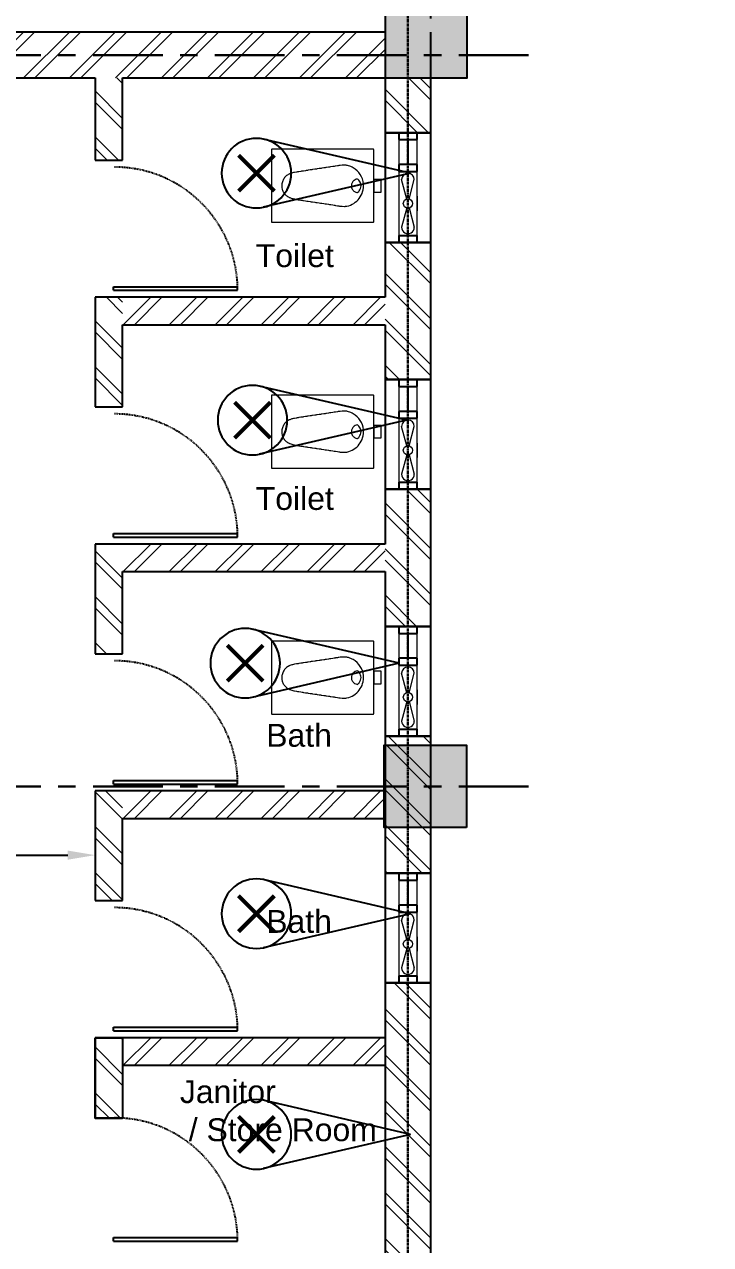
# Model space of a CAD drawing. Header units: millimetres. Extents: x -39622 to 74940, y -5067 to 43318.
# Drawn here: x -25973 to -22220, y 9726 to 16399 of the extents above; entities that cross this region are included whole.
import ezdxf

# ---------------------------------------------------------------- set-up
doc = ezdxf.new("R2010")
doc.units = ezdxf.units.MM
doc.linetypes.add('Dash', pattern=[6.35, 3.175, -3.175])
doc.linetypes.add('Grid Line', pattern=[22.225, 12.7, -3.175, 3.175, -3.175])
for name, color, linetype, lineweight in [('A-ANNO-DIMS', 211, 'Continuous', 30), ('A-DETL-GENF', 92, 'Continuous', 18), ('A-DOOR', 31, 'Continuous', 25), ('A-DOOR-HDLN', 31, 'Dash', 25), ('A-WALL', 113, 'Continuous', 25), ('A-WALL-PATT', 111, 'Continuous', 25), ('A_Window_Ele', 7, 'Continuous', 9), ('A_Window_Plan', 7, 'Continuous', 25), ('A_Window_Sec', 7, 'Continuous', 25), ('G-ANNO-TEXT', 231, 'Continuous', 30), ('P-SANR-FIXT', 6, 'Continuous', 18), ('S-GRID', 1, 'Continuous', 30)]:
    doc.layers.add(name, color=color, linetype=linetype, lineweight=lineweight)
doc.layers.add('BULK-HEAD', color=15, linetype='Continuous')
doc.layers.add('proposed-street-light', color=10, linetype='Continuous')
doc.styles.add('Arial', font='arial.ttf', dxfattribs={"height": 125})
doc.dimstyles.new('MM_Diagonal_-_2_5mm_Arial', dxfattribs={"dimscale": 304.8, "dimtxt": 127.5324249946213, "dimasz": 0.4921259842519684, "dimexe": 0.3937007874015747, "dimexo": 0.2460629921259842, "dimgap": 0.1476377952755905, "dimtad": 1, "dimdec": 0, "dimzin": 0, "dimdsep": 46, "dimtxsty": 'Arial', "dimsah": 1, "dimcen": 0.09, "dimazin": 0, "dimtfac": 1, "dimtdec": 4, "dimtix": 1, "dimtmove": 0, "dimatfit": 3, "dimfxl": 0, "dimtvp": 1, "dimtolj": 1, "dimtzin": 0, "dimarcsym": 0})
doc.dimstyles.new('MM_Diagonal_-_2_5mm_Arial_1', dxfattribs={"dimscale": 304.8, "dimtxt": 127.5324249946213, "dimasz": 0.4921259842519684, "dimexe": 0.3937007874015747, "dimexo": 0.2460629921259842, "dimgap": 0.1476377952755905, "dimtad": 1, "dimdec": 0, "dimzin": 0, "dimdsep": 46, "dimtxsty": 'Arial', "dimsah": 1, "dimcen": 0.09, "dimazin": 0, "dimtfac": 1, "dimtdec": 4, "dimtix": 1, "dimtmove": 2, "dimatfit": 3, "dimfxl": 0, "dimtvp": 1, "dimtolj": 1, "dimtzin": 0, "dimarcsym": 0})

# ---------------------------------------------------------------- blocks, each defined once
blk = doc.blocks.new('MM_Single leaf Flush Door - D-35553-Level 1')
at = {"layer": 'A-DOOR'}
for p, q in [((-336.9999999999631, -24.99999999999563), (-316.9999999999631, -24.99999999999569)), ((-336.9999999999631, -24.99999999999563), (-336.9999999999653, -703.9999999999238)), ((-316.9999999999631, -24.99999999999569), (-316.9999999999653, -703.9999999999238)), ((-336.9999999999653, -703.9999999999238), (-316.9999999999653, -703.9999999999238))]:
    blk.add_line(p, q, dxfattribs=at)
at = {"layer": 'A-DOOR-HDLN'}
blk.add_arc((-336.999999999962, -29.99999999999321), 673.9999999999301, 271.7004211042129, 359.9999999999994, dxfattribs=at)
blk = doc.blocks.new('Sanitary_Toilets_JohnsonSuisse_Andermatt-Squatting-Pans - Andermatt Squatting Pans-9739-Level 1')
at = {"layer": 'A-DETL-GENF'}
for p, q in [((-32.07712173461913, 153.5595092773438), (-34.50006484985352, 153.5595092773438)), ((-34.50006484985352, 153.5595092773438), (-34.50006484985352, 133.5595092773437)), ((-34.50006484985352, 133.5595092773437), (-34.50006484985352, 113.5595016479492)), ((-28.87537193298339, 153.5595092773438), (-32.07712173461913, 153.5595092773438)), ((-24.39378356933593, 153.5595092773438), (-28.87537193298339, 153.5595092773438)), ((-18.87690734863281, 153.5595092773438), (-24.39378356933593, 153.5595092773438)), ((-12.6970329284668, 153.5595092773438), (-18.87690734863281, 153.5595092773438)), ((-6.275131702423095, 153.5595092773438), (-12.6970329284668, 153.5595092773438)), ((0.002892856951804545, 153.5595092773438), (-6.275131702423095, 153.5595092773438)), ((6.280869007110596, 153.5595092773438), (0.002892856951804545, 153.5595092773438)), ((12.70261478424072, 153.5595092773438), (6.280869007110596, 153.5595092773438)), ((18.88222122192382, 153.5595092773438), (12.70261478424072, 153.5595092773438)), ((24.39872169494629, 153.5595092773438), (18.88222122192382, 153.5595092773438)), ((28.87984848022461, 153.5595092773438), (24.39872169494629, 153.5595092773438)), ((32.08108139038086, 153.5595092773438), (28.87984848022461, 153.5595092773438)), ((34.51117706298828, 153.5595092773438), (32.08108139038086, 153.5595092773438)), ((34.50295639038085, 133.5595092773437), (34.51117706298828, 153.5595092773438)), ((34.50295639038085, 113.5595016479492), (34.50295639038085, 133.5595092773437)), ((-199.8638458251953, 110.5942611694336), (-200, 109.5595016479492)), ((-200, 109.5595016479492), (-200, 72.7594985961914)), ((-200, 72.7594985961914), (-200, 35.95949935913085)), ((-199.4247741699218, 111.6261215209961), (-199.8638458251953, 110.5942611694336)), ((-198.8284301757812, 112.3879318237305), (-199.4247741699218, 111.6261215209961)), ((-198.1888427734375, 112.9074630737305), (-198.8284301757812, 112.3879318237305)), ((-197.4723815917969, 113.2786483764648), (-198.1888427734375, 112.9074630737305)), ((-196.6841888427734, 113.5005416870117), (-197.4723815917969, 113.2786483764648)), ((-165.1581420898437, 113.5595016479492), (-196.6841888427734, 113.5005416870117)), ((-134.3162841796875, 113.5595016479492), (-165.1581420898437, 113.5595016479492)), ((-103.4744186401367, 113.5595016479492), (-134.3162841796875, 113.5595016479492)), ((-72.63256072998045, 113.5595016479492), (-103.4744186401367, 113.5595016479492)), ((-58.84529876708984, 113.5595016479492), (-72.63256072998045, 113.5595016479492)), ((-34.50006484985351, 113.5595016479492), (-58.84529876708984, 113.5595016479492)), ((-34.50006484985352, 113.5595016479492), (34.50295639038085, 113.5595016479492)), ((34.50295639038087, 113.5595016479492), (-34.50006484985351, 113.5595016479492)), ((58.84529876708985, 113.5595016479492), (34.50295639038087, 113.5595016479492)), ((72.63256072998045, 113.5595016479492), (58.84529876708985, 113.5595016479492)), ((103.4744186401367, 113.5595016479492), (72.63256072998045, 113.5595016479492)), ((134.3162841796875, 113.5595016479492), (103.4744186401367, 113.5595016479492)), ((165.1581420898437, 113.5595016479492), (134.3162841796875, 113.5595016479492)), ((196, 113.5595016479492), (165.1581420898437, 113.5595016479492)), ((197.0347595214843, 113.4233322143555), (196, 113.5595016479492)), ((198.0666198730469, 112.9842758178711), (197.0347595214843, 113.4233322143555)), ((198.8284301757812, 112.3879318237305), (198.0666198730469, 112.9842758178711)), ((199.3479766845703, 111.7483444213867), (198.8284301757812, 112.3879318237305)), ((199.7191467285156, 111.0318832397461), (199.3479766845703, 111.7483444213867)), ((199.9410552978516, 110.2436752319335), (199.7191467285156, 111.0318832397461)), ((200, 72.7594985961914), (199.9410552978515, 110.2436752319335)), ((200, 35.95949935913085), (200, 72.7594985961914)), ((-200, 35.95949935913085), (-200, -0.840502917766564)), ((-98.35927581787104, 0.7613098025322773), (-101.6306838989258, -5.136379718780588)), ((-90.80627441406234, 11.93121623992944), (-98.35927581787104, 0.7613098025322604)), ((-82.03369140625006, 22.17113113403313), (-90.80627441406257, 11.9312162399291)), ((-72.15187835693371, 31.34532546997057), (-82.03369140625014, 22.17113113403306)), ((-61.27309417724607, 39.31100463867189), (-72.15187835693362, 31.34532546997067)), ((-49.52550888061511, 45.92820739746099), (-61.27309417724586, 39.311004638672)), ((-37.06402206420907, 51.07644653320308), (-49.52550888061516, 45.92820739746095)), ((-24.07785224914542, 54.70472717285158), (-37.06402206420892, 51.07644653320315)), ((-34.4159202575683, 27.34743499755868), (-36.78491592407226, 23.86283111572265)), ((-36.78491592407226, 23.86283111572265), (-35.6431541442871, 16.95643234252931)), ((-35.6431541442871, 16.95643234252928), (-32.97365951538086, 10.80819988250734)), ((-30.51529312133791, 31.6555366516113), (-34.41592025756839, 27.34743499755856)), ((-32.97365951538085, 10.80819988250731), (-29.42651939392088, 5.314425945281958)), ((-25.33135223388675, 35.81962585449215), (-30.51529312133786, 31.65553665161135)), ((-29.42651939392093, 5.314425945282011), (-26.37576293945312, 2.255359172821044)), ((-26.37576293945312, 2.255359172821044), (-23.32500648498536, -0.8037078380584612)), ((-19.72770881652838, 39.07531738281245), (-25.33135223388668, 35.8196258544922)), ((-10.75544166564932, 56.78054809570313), (-24.07785224914537, 54.70472717285158)), ((-13.68652439117433, 41.52520751953124), (-19.72770881652833, 39.07531738281249)), ((-7.365657806396468, 43.08799743652343), (-13.68652439117434, 41.52520751953124)), ((-4.025457382202643, 57.22485351562496), (-10.7554416656492, 56.78054809570313)), ((-0.8534001111983951, 43.70220947265625), (-7.365657806396549, 43.08799743652342)), ((2.719201087951544, 57.26657104492188), (-4.025457382202575, 57.22485351562499)), ((-0.02101036347447104, 43.70945739746093), (-0.8534001111984585, 43.70220947265625)), ((7.358089447021538, 43.0805206298828), (-0.0210103634743949, 43.70945739746092)), ((9.470316886902005, 56.90086364746092), (2.719201087951561, 57.26657104492188)), ((14.57485961914061, 41.24528503417969), (7.358089447021504, 43.08052062988281)), ((22.93268203735371, 54.94795227050779), (9.470316886901767, 56.90086364746094)), ((21.73222541809079, 38.06455993652344), (14.57485961914066, 41.24528503417967)), ((28.18150711059575, 33.70648193359371), (21.73222541809078, 38.06455993652345)), ((22.12665176391602, -1.364895701408386), (25.82902717590332, 1.372668504714963)), ((32.80447387695343, 52.44686889648428), (22.93268203735354, 54.94795227050779)), ((25.82902717590331, 1.372668504714949), (28.75113677978516, 4.927767753601073)), ((30.98565864562983, 31.20521926879887), (28.18150711059571, 33.70648193359374)), ((28.75113677978516, 4.927767753601073), (31.67324447631835, 8.48286724090576)), ((34.75824356079107, 26.96779823303216), (30.98565864562987, 31.20521926879884)), ((31.67324447631836, 8.48286724090577), (34.7342643737793, 14.45331096649172)), ((42.41418457031222, 49.07728576660165), (32.80447387695303, 52.4468688964844)), ((34.73426437377929, 14.45331096649169), (36.7123680114746, 20.91313552856443)), ((37.02234268188476, 23.57735061645508), (34.75824356079102, 26.96779823303222)), ((36.7123680114746, 20.91313552856447), (37.02234268188476, 23.57735061645508)), ((51.68199920654305, 44.85684204101558), (42.41418457031229, 49.07728576660165)), ((60.52467727661156, 39.80697631835923), (51.68199920654298, 44.85684204101562)), ((68.87265777587898, 33.97492980957026), (60.52467727661139, 39.80697631835933)), ((76.66828155517587, 27.42221450805655), (68.87265777587915, 33.97492980957009)), ((83.85921478271482, 20.21170425415042), (76.66828155517577, 27.42221450805664)), ((90.39936065673825, 12.40576457977298), (83.85921478271479, 20.21170425415048)), ((96.24524688720702, 4.067050457000732), (90.39936065673842, 12.40576457977273)), ((101.3463745117189, -4.746838092804206), (96.24524688720719, 4.06705045700047)), ((200, -0.840502917766564), (200, 35.95949935913085)), ((-200, -0.840502917766564), (-200, -37.6405029296875)), ((-200, -37.6405029296875), (-200, -74.4405059814453)), ((-112.367561340332, -43.83417510986337), (-112.5002670288086, -50.57757568359392)), ((-112.5002670288086, -50.57757568359313), (-112.1107025146484, -59.59172058105478)), ((-111.7889556884766, -37.11483764648461), (-112.367561340332, -43.83417510986347)), ((-112.1107025146484, -59.59172058105493), (-110.9632415771484, -70.78929138183604)), ((-111.3107147216796, -33.77642822265593), (-111.7889556884765, -37.11483764648442)), ((-110.7005767822266, -30.45927047729504), (-111.3107147216796, -33.77642822265603)), ((-109.1029052734375, -23.90728378295919), (-110.7005767822265, -30.45927047729454)), ((-107.0344696044921, -17.48803329467749), (-109.1029052734374, -23.90728378295883)), ((-104.5326385498047, -11.22524738311774), (-107.0344696044923, -17.48803329467795)), ((-101.6306838989255, -5.136379718780063), (-104.5326385498046, -11.22524738311747)), ((-23.32500648498536, -0.8037078380584655), (-19.65524482727051, -3.083210468292238)), ((-19.65524482727051, -3.083210468292238), (-15.98548316955566, -5.362713336944577)), ((-15.98548316955567, -5.362713336944577), (-11.89120578765869, -6.741856575012205)), ((-11.89120578765869, -6.741856575012205), (-7.79692840576171, -8.120999336242676)), ((-7.79692840576171, -8.120999336242672), (-3.496005058288575, -8.526432991027834)), ((-3.496005058288575, -8.526432991027834), (0.8049184679984934, -8.931866645812987)), ((0.8049184679985103, -8.931866645812987), (5.358447551727298, -8.269360542297365)), ((5.358447551727298, -8.269360542297365), (9.91197681427002, -7.606853961944579)), ((9.91197681427002, -7.606853961944579), (14.16812705993652, -5.854657173156737)), ((14.16812705993652, -5.854657173156737), (18.42427635192871, -4.102459907531737)), ((18.42427635192871, -4.102459907531737), (22.12665176391602, -1.364895701408386)), ((105.6336441040039, -13.98338031768806), (101.3463745117188, -4.746838092804173)), ((109.020034790039, -23.58642959594716), (105.6336441040039, -13.98338031768805)), ((111.400764465332, -33.48612976074226), (109.020034790039, -23.58642959594722)), ((111.2911300659179, -70.78929901123078), (112.5033874511718, -59.59172058105482)), ((112.1775741577148, -38.51972961425771), (111.400764465332, -33.48612976074232)), ((112.4559173583984, -41.05076599121059), (112.1775741577148, -38.51972961425768)), ((112.6605529785155, -43.58921051025316), (112.4559173583983, -41.0507659912101)), ((112.5033874511718, -59.5917205810546), (112.7932357788086, -46.08654022216837)), ((112.7932357788086, -46.08654022216786), (112.6605529785156, -43.58921051025391)), ((200, -37.6405029296875), (200, -0.840502917766564)), ((200, -74.4405059814453), (200, -37.6405029296875)), ((-200, -74.4405059814453), (-200, -111.2405090332031)), ((-200, -111.2405090332031), (-200, -148.0405120849609)), ((-110.963241577148, -70.78929138183926), (-110.0011825561534, -77.79976654051944)), ((-110.0011825561508, -77.79976654053753), (-109.4649276733449, -81.39891815182168)), ((-109.4649276733332, -81.39891815189858), (-108.9760055541992, -84.59172058105467)), ((-108.9760055541992, -84.59172058105467), (-107.2474899291992, -95.78929901123045)), ((-107.2474899291992, -95.78929901123045), (-107.0488662719726, -97.08154296874999)), ((-107.0488662719726, -97.08154296874999), (-106.0800704956055, -103.3981399536133)), ((-106.0800704956055, -103.3981399536133), (-105.1325912475586, -109.5917205810547)), ((-105.1325912475586, -109.5917205810547), (-103.421760559082, -120.7892990112305)), ((-103.421760559082, -120.7892990112305), (-103.1832122802734, -122.3499908447265)), ((-103.1832122802734, -122.3499908447265), (-102.2165069580078, -128.6671295166015)), ((-102.2165069580078, -128.6671295166015), (-101.307373046875, -134.5917205810547)), ((101.2521743774414, -134.5917053222656), (102.24755859375, -127.8535461425781)), ((102.24755859375, -127.8535461425781), (102.7711639404297, -124.3212127685547)), ((102.7711639404297, -124.3212127685547), (103.297561645513, -120.7892990111958)), ((103.2975616454855, -120.7892990113771), (104.9994583129851, -109.5917129516811)), ((104.9994583129839, -109.591712951688), (106.0824127197208, -102.712432861365)), ((106.0824127197161, -102.712432861393), (106.6525192260618, -99.18422698982305)), ((106.6525192260716, -99.18422698976147), (107.2120285034192, -95.78929901122252)), ((107.2120285034205, -95.78929901121563), (109.1215133666878, -84.59171295172699)), ((109.1215133666857, -84.59171295174184), (110.2702560424821, -77.66013336180666)), ((110.2702560424794, -77.66013336182289), (110.8162155151365, -74.11682891845868)), ((110.8162155151361, -74.116828918461), (111.2911300659179, -70.78929901123087)), ((200, -111.2405090332031), (200, -74.4405059814453)), ((200, -148.0405120849609), (200, -111.2405090332031)), ((-200, -148.0405120849609), (-200, -184.8405151367188)), ((-200, -184.8405151367188), (-200, -221.6405181884766)), ((-101.307373046875, -134.5917205810547), (-99.57904052734374, -145.7892913818359)), ((-99.57904052734374, -145.7892913818359), (-99.01657104492186, -149.4171600341797)), ((-99.01657104492186, -149.4171600341797), (-98.45358276367186, -153.044921875)), ((-98.45358276367186, -153.044921875), (-97.89054870605467, -156.6725463867187)), ((-97.89054870605467, -156.6725463867187), (-97.43771362304688, -159.5917053222656)), ((-97.43771362304688, -159.5917053222656), (-95.70731353759764, -170.7892913818359)), ((-95.70731353759764, -170.7892913818359), (-95.15206909179686, -174.4064788818359)), ((-95.15206909179686, -174.4064788818359), (-94.59934997558592, -178.0238647460937)), ((-94.59934997558592, -178.0238647460937), (-94.04958343505858, -181.6416778564453)), ((-94.04958343505858, -181.6416778564453), (-93.60383605955347, -184.591705322377)), ((-93.6038360595748, -184.5917053222353), (-91.93686676028567, -195.7892913816224)), ((-91.93686676031179, -195.7892913814405), (-91.40261840820311, -199.4373321533203)), ((-91.40261840820311, -199.4373321533203), (-90.87151336669922, -203.0857696533203)), ((90.8204116821289, -203.0730438232422), (91.36434173583983, -199.4308929443359)), ((91.36434173583983, -199.4308929443359), (91.91248321534172, -195.7892913817716)), ((91.91248321533631, -195.7892913818078), (93.62188720703124, -184.5917053222656)), ((93.62188720703124, -184.5917053222656), (94.63356018066406, -178.0372009277344)), ((94.63356018066406, -178.0372009277344), (95.19834136962888, -174.3892822265625)), ((95.19834136962888, -174.3892822265625), (95.75609588623045, -170.7892913818359)), ((95.75609588623045, -170.7892913818359), (97.48653411865233, -159.5917053222656)), ((97.48653411865233, -159.5917053222656), (98.50761413574219, -152.9258422851562)), ((98.50761413574219, -152.9258422851562), (99.03009033203126, -149.487075805664)), ((99.03009033203126, -149.487075805664), (99.587692260732, -145.7892913819035)), ((99.58769226070746, -145.7892913820694), (101.2521743774414, -134.5917053222656)), ((200, -184.8405151367188), (200, -148.0405120849609)), ((200, -221.6405181884766), (200, -184.8405151367188)), ((-200, -221.6405181884766), (-200, -258.4405212402344)), ((-200, -258.4405212402344), (-200, -295.2405090332031)), ((-90.87151336669922, -203.0857696533203), (-90.34268951416016, -206.7344665527343)), ((-90.34268951416016, -206.7344665527343), (-89.92961883544922, -209.5917053222656)), ((-89.92961883544922, -209.5917053222656), (-88.31132507324217, -220.7892913818359)), ((-88.31132507324217, -220.7892913818359), (-87.77511596679686, -224.4802093505859)), ((-87.77511596679686, -224.4802093505859), (-87.23600006103514, -228.1707458496093)), ((-87.23600006103514, -228.1707458496093), (-86.69309234619139, -231.8607635498047)), ((-86.69309234619139, -231.8607635498047), (-86.28822326659292, -234.5917205811128)), ((-86.28822326659937, -234.5917205810691), (-84.5922622680711, -245.789291381805)), ((-84.5922622680305, -245.7892913820668), (-84.02346801756713, -249.4465484619847)), ((-84.02346801759363, -249.4465484618155), (-83.42696380615234, -253.2357482910156)), ((-83.42696380615234, -253.2357482910156), (-82.83566284179686, -256.9577026367187)), ((-82.83566284179686, -256.9577026367187), (-82.41470336914061, -259.5917358398437)), ((-82.41470336914061, -259.5917358398437), (-80.61486053466795, -270.7893066406249)), ((80.7841339111228, -270.78930664069), (82.5036926269621, -259.5917358397854)), ((82.50369262696213, -259.5917358397839), (83.45751953124999, -253.2642364501953)), ((83.45751953124999, -253.2642364501953), (84.01504516601561, -249.5270538330078)), ((84.01504516601561, -249.5270538330078), (84.56873321533202, -245.7892913818359)), ((84.56873321533202, -245.7892913818359), (86.21010589599611, -234.5917053222656)), ((86.21010589599611, -234.5917053222656), (87.14427185058591, -228.1734924316406)), ((87.14427185058591, -228.1734924316406), (87.68111419677734, -224.4813537597656)), ((87.68111419677734, -224.4813537597656), (88.21830749511719, -220.7892913818359)), ((88.21830749511719, -220.7892913818359), (89.85606384277344, -209.5917053222656)), ((89.85606384277344, -209.5917053222656), (90.8204116821289, -203.0730438232422)), ((200, -258.4405212402344), (200, -221.6405181884766)), ((200, -295.2405090332031), (200, -258.4405212402344)), ((-200, -295.2405090332031), (-200, -332.0405273437499)), ((-200, -332.0405273437499), (-200, -368.8405151367187)), ((-80.61486053466795, -270.7893066406249), (-80.01273345947264, -274.5408020019531)), ((-80.01273345947264, -274.5408020019531), (-79.42822265624999, -278.1994934082031)), ((-79.42822265624999, -278.1994934082031), (-78.81816101074219, -282.0453796386718)), ((-78.81816101074219, -282.0453796386718), (-78.4173583984342, -284.5917358398647)), ((-78.41735839844021, -284.591735839826), (-76.6955947876032, -295.7893066405889)), ((-76.6955947876074, -295.7893066405595), (-76.13156890869139, -299.5776977539062)), ((-76.13156890869139, -299.5776977539062), (-75.57175445558164, -303.3666687010686)), ((-75.571754455553, -303.3666687012613), (-75.00435638428115, -307.1545715331777)), ((-75.00435638427251, -307.1545715332345), (-74.62952423095693, -309.5917358398444)), ((-74.62952423095716, -309.591735839843), (-72.70803833007793, -320.789306640626)), ((-72.7080383300782, -320.7893066406245), (-71.6171264648436, -326.0889892578132)), ((-71.6171264648437, -326.0889892578127), (-70.50080108642555, -330.811553955079)), ((-70.50080108642578, -330.8115539550781), (-69.48507690429685, -334.5917358398438)), ((69.0098190307618, -334.5917358398434), (70.66299438476575, -328.4194030761714)), ((70.66299438476545, -328.4194030761726), (71.55832672119163, -324.6124877929677)), ((71.5583267211911, -324.6124877929701), (72.38129425048821, -320.7893066406253)), ((72.38129425048831, -320.7893066406248), (74.48268890380884, -309.5917358398423)), ((74.48268890380758, -309.5917358398495), (75.53733825683365, -303.3655395507947)), ((75.53733825685129, -303.3655395506888), (76.16642761230469, -299.5777893066406)), ((76.16642761230469, -299.5777893066406), (76.79063415526393, -295.7893066406825)), ((76.7906341552908, -295.7893066405179), (78.60623168939607, -284.5917358401955)), ((78.60623168944257, -284.5917358399099), (79.60391998291014, -278.3204956054687)), ((79.60391998291014, -278.3204956054687), (80.19640350341794, -274.5552673339843)), ((80.19640350341794, -274.5552673339843), (80.78413391114688, -270.7893066405346)), ((200, -332.0405273437499), (200, -295.2405090332031)), ((200, -368.8405151367187), (200, -332.0405273437499)), ((-200, -368.8405151367187), (-200, -405.6405334472656)), ((-69.48507690429683, -334.5917358398438), (-65.60800933837892, -345.7893066406249)), ((-65.60800933837892, -345.7893066406249), (-65.1137771606444, -346.9444580078127)), ((-65.11377716064433, -346.9444580078129), (-63.93160629272473, -349.5199584960935)), ((-63.93160629272467, -349.5199584960936), (-61.45685958862315, -354.2093200683591)), ((-61.456859588623, -354.2093200683594), (-58.64424896240234, -358.7037048339843)), ((-58.64424896240244, -358.7037048339842), (-55.50766754150385, -362.9779968261719)), ((-55.5076675415039, -362.9779968261719), (-52.06243896484374, -367.0081787109374)), ((-52.06243896484374, -367.0081787109374), (-48.32634735107435, -370.7699890136716)), ((-48.32634735107406, -370.7699890136719), (-44.31832504272469, -374.2404785156248)), ((-44.31832504272477, -374.2404785156248), (-40.05886459350585, -377.3974609374999)), ((-40.05886459350565, -377.3974609375), (-35.57054138183585, -380.2193908691406)), ((-35.57054138183597, -380.2193908691406), (-30.87754440307617, -382.6860351562499)), ((-30.87754440307639, -382.6860351562498), (-26.00617980957031, -384.7786254882811)), ((-26.00617980957024, -384.7786254882811), (-20.98695564270019, -386.4862670898438)), ((-20.98695564270019, -386.4862670898438), (-15.85312938690203, -387.8105468749999)), ((-15.85312938690153, -387.8105468750001), (-10.63587474822994, -388.7543334960938)), ((-10.63587474822993, -388.7543334960938), (-5.047004222870123, -389.3417663574218)), ((-5.047004222870224, -389.3417663574218), (-0.06556764990071647, -389.5083312988281)), ((-0.06556764990086875, -389.5083312988281), (4.920427799224743, -389.3411865234374)), ((4.920427799224829, -389.3411865234374), (9.883846282958995, -388.8386840820311)), ((9.883846282959045, -388.8386840820311), (19.64809799194351, -386.8173217773437)), ((19.6480979919432, -386.8173217773437), (24.39807128906245, -385.2919006347656)), ((24.39807128906261, -385.2919006347655), (29.02436447143543, -383.4255371093751)), ((29.02436447143524, -383.4255371093751), (33.50349807739254, -381.2292175292968)), ((33.50349807739291, -381.2292175292965), (37.81251525878904, -378.7154846191406)), ((37.81251525878924, -378.7154846191405), (41.92935562133799, -375.8978881835936)), ((41.92935562133786, -375.8978881835938), (45.8324966430664, -372.7911071777343)), ((45.83249664306634, -372.7911071777343), (49.50144195556636, -369.4107971191406)), ((49.50144195556633, -369.4107971191407), (52.91610717773408, -365.7740783691407)), ((52.91610717773469, -365.7740783691401), (56.05795669555652, -361.8989257812501)), ((56.05795669555663, -361.8989257812499), (58.90917587280254, -357.805358886719)), ((58.90917587280274, -357.8053588867187), (61.45413970947271, -353.5145568847655)), ((61.45413970947267, -353.5145568847655), (62.62183380126949, -351.2814331054688)), ((62.62183380126939, -351.281433105469), (63.69358825683627, -349.0568542480461)), ((63.6935882568357, -349.0568542480474), (64.06478881836014, -348.2434082031232)), ((64.0647888183594, -348.2434082031249), (64.42517852783241, -347.4305419921866)), ((64.42517852783222, -347.430541992187), (64.77797698974543, -346.6118469238297)), ((64.7779769897457, -346.611846923829), (65.12271118164061, -345.7893066406249)), ((65.12271118164057, -345.789306640625), (69.00981903076156, -334.5917358398441)), ((200, -405.6405334472656), (200, -368.8405151367187)), ((-200, -405.6405334472656), (-199.9857025146484, -442.7785034179687)), ((-199.9857025146484, -442.7785034179685), (-199.7524566650391, -443.8258361816406)), ((-199.7524566650391, -443.8258361816406), (-199.36572265625, -444.5951232910156)), ((-199.36572265625, -444.5951232910156), (-198.8284301757812, -445.2689514160156)), ((-198.8284301757812, -445.2689514160156), (-198.1888427734375, -445.7885131835937)), ((-198.1888427734375, -445.7885131835937), (-197.4723815917969, -446.1596679687499)), ((-197.4723815917969, -446.1596679687499), (-196.0021820068359, -446.4391174316406)), ((-196.0021820068359, -446.4391174316406), (-160.3636322021484, -446.4405212402343)), ((-160.3636322021484, -446.4405212402343), (-124.7272720336914, -446.4405212402343)), ((-124.7272720336914, -446.4405212402343), (-89.09091186523438, -446.4405212402343)), ((-89.09091186523438, -446.4405212402343), (-53.45454406738281, -446.4405212402343)), ((-53.45454406738281, -446.4405212402343), (-17.81818199157715, -446.4405212402343)), ((-17.81818199157715, -446.4405212402343), (17.81818199157715, -446.4405212402343)), ((17.81818199157715, -446.4405212402343), (53.45454406738282, -446.4405212402343)), ((53.45454406738282, -446.4405212402343), (89.09091186523438, -446.4405212402343)), ((89.09091186523438, -446.4405212402343), (124.7272720336914, -446.4405212402343)), ((124.7272720336914, -446.4405212402343), (160.3636322021484, -446.4405212402343)), ((160.3636322021484, -446.4405212402343), (196, -446.4405212402343)), ((196, -446.4405212402343), (197.0347595214843, -446.3043823242188)), ((197.0347595214843, -446.3043823242188), (198.0666198730469, -445.8652954101562)), ((198.0666198730469, -445.8652954101562), (198.8284301757812, -445.2689514160156)), ((198.8284301757812, -445.2689514160156), (199.3479766845703, -444.6293640136718)), ((199.3479766845703, -444.6293640136718), (199.7191467285156, -443.9129028320312)), ((199.7191467285156, -443.9129028320312), (199.9977416992187, -442.4444274902343)), ((199.9977416992187, -442.4444274902343), (200, -405.6405334472656))]:
    blk.add_line(p, q, dxfattribs=at)
blk = doc.blocks.new('*D52')
at = {"layer": 'A-ANNO-DIMS', "color": 0, "lineweight": -2}
for p, q in [((-33575.98011625142, 16431.8901344662), (-33575.98011625142, 17287.05623513662)), ((-23750.98011625142, 16431.8901344662), (-23750.98011625142, 17287.05623513662)), ((-33425.98011625142, 17167.05623513662), (-29632.1621749414, 17167.05623513662)), ((-23900.98011625142, 17167.05623513662), (-29167.92956921153, 17167.05623513662))]:
    blk.add_line(p, q, dxfattribs=at)
at = {"layer": 'A-ANNO-DIMS', "color": 0}
for points in [[(-33425.98011625142, 17192.05623513662), (-33425.98011625142, 17142.05623513662), (-33575.98011625142, 17167.05623513662)], [(-23900.98011625142, 17192.05623513662), (-23900.98011625142, 17142.05623513662), (-23750.98011625142, 17167.05623513662)]]:
    blk.add_solid(points, dxfattribs=at)
at = {"layer": 'Defpoints', "color": 0}
for p in [(-23750.98011625142, 17167.05623513662), (-33575.98011625142, 16356.8901344662), (-23750.98011625142, 16356.8901344662)]:
    blk.add_point(p, dxfattribs=at)
at = {"layer": 'A-ANNO-DIMS', "color": 0, "insert": (-29630.78145945135, 17283.9054285645), "char_height": 125, "width": 461.471174749768, "attachment_point": 1, "line_spacing_factor": 0.9417779076525877, "style": 'Arial'}
blk.add_mtext('\\A1;9825', dxfattribs=at)
blk = doc.blocks.new('*D54')
at = {"layer": 'A-ANNO-DIMS', "color": 0, "lineweight": -2}
for p, q in [((-26850.98011625242, 11886.95680814834), (-26850.98011625242, 11735.89079097036)), ((-25585.98011625136, 11886.95680814834), (-25585.98011625136, 11735.89079097036)), ((-26700.98011625242, 11855.89079097036), (-25735.98011625136, 11855.89079097036))]:
    blk.add_line(p, q, dxfattribs=at)
at = {"layer": 'A-ANNO-DIMS', "color": 0}
for points in [[(-26700.98011625242, 11880.89079097036), (-26700.98011625242, 11830.89079097036), (-26850.98011625242, 11855.89079097036)], [(-25735.98011625136, 11880.89079097036), (-25735.98011625136, 11830.89079097036), (-25585.98011625136, 11855.89079097036)]]:
    blk.add_solid(points, dxfattribs=at)
at = {"layer": 'Defpoints', "color": 0}
for p in [(-26850.98011625242, 11961.95680814834), (-25585.98011625136, 11961.95680814834), (-25585.98011625136, 11855.89079097036)]:
    blk.add_point(p, dxfattribs=at)
at = {"layer": 'A-ANNO-DIMS', "color": 0, "insert": (-26218.48011625189, 11964.71241443557), "char_height": 125, "width": 461.471174749768, "attachment_point": 5, "style": 'Arial'}
blk.add_mtext('\\A1;1265', dxfattribs=at)
blk = doc.blocks.new('MM_Ventilation with Exhaust fan _Exh fan place at top_-01 - V1-558886-01-First Floor')
at = {"layer": 'A_Window_Ele'}
for p, q in [((-126.0000000000143, 50.00000000000016), (-262.0000000000089, 50.00000000000016)), ((261.9999999999919, 49.9999999999966), (-88.00000000001448, 50.00000000000016)), ((261.9999999999922, 49.9999999999968), (-88.0000000000076, 49.99999999999793)), ((-88.0000000000076, 49.99999999999794), (-88.00000000000793, -50.00000000000372)), ((62.85185434276548, 6.470476127559466), (-43.39998654903203, 34.94057108883673)), ((46.97708936023901, 49.99999999999711), (127.0229106397514, 49.99999999999685)), ((111.1481456572189, 6.470476127559314), (217.3999865490165, 34.94057108883589)), ((261.9999999999918, -50.00000000000487), (261.9999999999922, 49.9999999999968)), ((-262.0000000000089, -50.00000000000031), (-126.0000000000143, -50.00000000000031)), ((-88.00000000001444, -50.00000000000031), (261.9999999999919, -50.00000000000031)), ((-88.00000000000793, -50.00000000000374), (261.9999999999918, -50.00000000000486)), ((62.8518543427655, -6.470476127566581), (-43.39998654903238, -34.94057108884392)), ((111.1481456572189, -6.470476127566725), (217.3999865490162, -34.94057108884467))]:
    blk.add_line(p, q, dxfattribs=at)
blk.add_circle((86.9999999999922, -3.553157768010351e-12), 25.00000000000002, dxfattribs=at)
for centre, radius, start, end in [((-43.39998654903214, -3.223221689552247e-12), 34.94057108884027, 90.00000000000011, 269.9999999999996), ((217.3999865490165, -4.069211634316617e-12), 34.94057108884034, 269.9999999999998, 89.9999999999998)]:
    blk.add_arc(centre, radius, start, end, dxfattribs=at)
at = {"layer": 'A_Window_Plan'}
for p, q in [((-262.0000000000089, 50.00000000000019), (-300.0000000000081, 50.00000000000019)), ((-262.0000000000089, -50.00000000000028), (-262.0000000000089, 50.0000000000002)), ((-88.00000000001444, 50.00000000000016), (-126.0000000000143, 50.00000000000016)), ((-126.0000000000143, 50.00000000000016), (-126.0000000000143, -50.00000000000032)), ((-88.00000000001444, -50.00000000000031), (-88.00000000001444, 50.00000000000017)), ((261.999999999987, -50.00000000000028), (261.999999999987, 49.99999999999665)), ((299.9999999999914, 50.00000000000019), (261.999999999987, 49.99999999999664)), ((-300.0000000000081, -50.00000000000028), (-262.0000000000089, -50.00000000000028)), ((-262.0000000000089, -1.239798264052183e-11), (-126.0000000000143, -1.239798264052183e-11)), ((-126.0000000000143, -50.00000000000031), (-88.00000000001444, -50.00000000000031)), ((261.999999999987, -50.00000000000028), (299.9999999999914, -50.00000000000028))]:
    blk.add_line(p, q, dxfattribs=at)
at = {"layer": 'A_Window_Sec'}
for p, q in [((-300.0000000000081, -125), (-300.0000000000081, 125)), ((299.9999999999914, 125), (299.9999999999914, -125))]:
    blk.add_line(p, q, dxfattribs=at)
blk = doc.blocks.new('FLOOD_LIGHT')
at = {"layer": 'BULK-HEAD', "linetype": 'ByBlock', "lineweight": -2}
for points in [[(0, -1.91351062366774e-14), (358.3323760383146, 83.01741829436928)], [(0, 1.91351062366774e-14), (358.3323760383146, -83.01741829436928)]]:
    blk.add_lwpolyline(points, dxfattribs=at)
at = {"layer": 'BULK-HEAD', "color": 20, "linetype": 'ByBlock', "lineweight": -2, "ltscale": 10, "const_width": 10}
for points in [[(330.8942833689825, 43.56169037634118), (374.4559737453237, 0), (418.0176641216648, -43.56169037634115)], [(418.0176641216649, 43.56169037634112), (374.4559737453237, 0), (330.8942833689825, -43.56169037634118)]]:
    blk.add_lwpolyline(points, dxfattribs=at)
at = {"layer": 'BULK-HEAD', "linetype": 'ByBlock', "lineweight": -2}
blk.add_circle((374.4559737453237, 1.435132967750805e-14), 84.56868299364577, dxfattribs=at)
blk = doc.blocks.new('wergfewrte')
at = {"layer": 'proposed-street-light'}
h = blk.add_hatch(color=256, dxfattribs=at)
edge = h.paths.add_edge_path()
edge.add_ellipse((744.6505581538695, -2720.972479568092), major_axis=(-817.5526004762714, -16.26562399387218), ratio=0.9999999995802205, start_angle=230.5684778519763, end_angle=309.4314258332143, ccw=False)
edge.add_ellipse((408.115879249257, -2661.235863572394), major_axis=(-1024.421226715624, -20.38145135913044), ratio=0.9999999995802227, start_angle=124.11348209632041, end_angle=213.476050078199, ccw=False)
edge.add_ellipse((744.6505581936472, -2720.972479709437), major_axis=(-817.5526280481931, -16.2642397328104), ratio=0.99999999958023, start_angle=72.97893843803212, end_angle=107.0211592710103, ccw=False)
edge.add_ellipse((1078.543003396371, -2647.897939297358), major_axis=(-1024.421221689923, -20.38170447501188), ratio=0.9999999995802207, start_angle=326.523831510296, end_angle=415.88639949217463, ccw=False)
at = {"layer": 'proposed-street-light', "lineweight": -2}
for p, q in [((568.2667912919169, -136.6128144366921), (613.4573147737101, -1785.416293405937)), ((779.7397242793013, -150.1134881319849), (824.4017580732616, -1779.634713053028))]:
    blk.add_line(p, q, dxfattribs=at)
at = {"layer": 'proposed-street-light'}
for centre, major_axis, ratio, start_param, end_param in [((744.6505581209021, -2720.972479769185), (-944.5231238408203, -18.7913334046682), 0.9999999995802233, 3.141592271975314, 9.4247775791549), ((408.1158793067625, -2661.235863528462), (-1024.421195652406, -20.38300559627655), 0.9999999995802185, 2.166187391581676, 3.725858430925182), ((1078.543003300954, -2647.897939293847), (-1024.421234242897, -20.38106600005183), 0.9999999995802249, -0.5842687379932723, 0.9754023013502278)]:
    blk.add_ellipse(centre, major_axis=major_axis, ratio=ratio, start_param=start_param, end_param=end_param, dxfattribs=at)
at = {"layer": 'proposed-street-light', "lineweight": -2}
for centre, major_axis, ratio, start_param, end_param in [((553.2583152706757, -1843.144857099163), (-14.75943907472072, -0.2922802564339084), 0.9999999995801117, 3.141684346281179, 9.424869653460766), ((902.2797338656565, -1837.283669166905), (-14.75949561951603, -0.2894107912182443), 0.9999999995803581, 3.14187876150907, 9.425064068688656)]:
    blk.add_ellipse(centre, major_axis=major_axis, ratio=ratio, start_param=start_param, end_param=end_param, dxfattribs=at)

msp = doc.modelspace()

# ---------------------------------------------------------------- hatches: boundary and pattern name
h = msp.add_hatch(color=8)
h.dxf.hatch_style = 1
h.paths.add_polyline_path([(-24000.98011625142, 16106.8901344662), (-23550.98011625142, 16106.8901344662), (-23550.98011625142, 16556.8901344662), (-24000.98011625142, 16556.8901344662)])
h = msp.add_hatch(color=8)
h.dxf.hatch_style = 1
h.paths.add_polyline_path([(-23555.52651974629, 12006.8901344662), (-24005.52651974629, 12006.8901344662), (-24005.52651974629, 12456.8901344662), (-23555.52651974629, 12456.8901344662)])
at = {"layer": 'A-WALL-PATT', "lineweight": 18}
h = msp.add_hatch(dxfattribs=at)
h.set_pattern_fill('FP_3', color=256, angle=44.99999999999986, style=0, pattern_type=2)
h.set_pattern_definition([(44.99999999999986, (-25725.97996032507, 16106.89007369414), (-125.7235856949679, 125.7235856949685), []), (44.99999999999986, (-25725.97996032507, 16297.39029740005), (-125.7235856949679, 125.7235856949685), [])])
h.paths.add_polyline_path([(-26050.98011625143, 16356.8901344662), (-26050.98011625143, 16106.8901344662), (-24000.98011625141, 16106.8901344662), (-24000.98011625141, 16356.8901344662)])
h = msp.add_hatch(dxfattribs=at)
h.set_pattern_fill('FP_4', color=256, angle=44.99999999999992, style=0, pattern_type=2)
h.set_pattern_definition([(134.9999999999999, (-25435.97991301129, 12806.89060814752), (-125.7235856949683, -125.723585694968), []), (134.9999999999999, (-25626.48013671719, 12806.89060814752), (-125.7235856949683, -125.723585694968), [])])
h.paths.add_polyline_path([(-25585.98011625135, 11606.8901344662), (-25435.98011625135, 11606.8901344662), (-25435.98011625135, 12206.8901344662), (-25585.98011625135, 12206.8901344662), (-25585.98011625135, 11766.45312329498)])
h.paths.add_polyline_path([(-25585.98011625135, 12956.8901344662), (-25435.98011625135, 12956.8901344662), (-25435.98011625135, 13556.8901344662), (-25585.98011625135, 13556.8901344662), (-25585.98011625135, 12973.6462003205)])
h.paths.add_polyline_path([(-25435.98011625135, 14306.8901344662), (-25435.98011625135, 14906.8901344662), (-25585.98011625135, 14906.8901344662), (-25585.98011625135, 14306.8901344662)])
h.paths.add_polyline_path([(-25435.98011625135, 15656.8901344662), (-25435.98011625135, 16106.8901344662), (-25585.98011625135, 16106.8901344662), (-25585.98011625135, 15656.8901344662)])
h = msp.add_hatch(dxfattribs=at)
h.set_pattern_fill('FP_9', color=256, angle=134.9999999999997, style=0, pattern_type=2)
h.set_pattern_definition([(134.9999999999997, (-23750.98005547938, 15230.88949565895), (-125.7235856949688, -125.7235856949676), []), (134.9999999999997, (-23941.4795720785, 15230.89020276573), (-125.7235856949688, -125.7235856949676), [])])
h.paths.add_polyline_path([(-24000.98011625143, 15806.8901344662), (-23750.98011625143, 15806.8901344662), (-23750.98011625143, 16106.8901344662), (-24000.98011625143, 16106.8901344662)])
h.paths.add_polyline_path([(-24000.98011625143, 14456.8901344662), (-23750.98011625143, 14456.89013446621), (-23750.98011625143, 15206.89013446621), (-24000.98011625143, 15206.8901344662)])
h.paths.add_polyline_path([(-24000.98011625144, 13106.89013446621), (-23750.98011625143, 13106.8901344662), (-23750.98011625143, 13856.89013446619), (-24000.98011625144, 13856.8901344662)])
h.paths.add_polyline_path([(-24000.98011625144, 11756.8901344662), (-23750.98011625144, 11756.89013446621), (-23750.98011625144, 12506.89013446619), (-24000.98011625144, 12506.89013446621)])
h.paths.add_polyline_path([(-23750.98011625144, 11156.8901344662), (-24000.98011625145, 11156.8901344662), (-24000.98011625146, 6506.890134466244), (-23750.98011625146, 6506.890134466244)])
h = msp.add_hatch(dxfattribs=at)
h.set_pattern_fill('FP_5', color=256, angle=-315.0000000000002, style=0, pattern_type=2)
h.set_pattern_definition([(224.9999999999999, (-24718.48007635486, 14906.89026804082), (125.7235856949678, -125.7235856949685), []), (224.9999999999999, (-24718.48007635486, 14716.39004433491), (125.7235856949678, -125.7235856949685), [])])
h.paths.add_polyline_path([(-24582.67461753515, 14756.8901344662), (-24000.98011625141, 14756.8901344662), (-24000.98011625141, 14906.8901344662), (-25435.98011625135, 14906.8901344662), (-25435.98011625135, 14756.8901344662)])
h = msp.add_hatch(dxfattribs=at)
h.set_pattern_fill('FP_6', color=256, angle=-315.0000000000001, style=0, pattern_type=2)
h.set_pattern_definition([(224.9999999999999, (-24718.48007635486, 13556.89048668084), (125.723585694968, -125.7235856949684), []), (224.9999999999999, (-24718.48007635486, 13366.39026297494), (125.723585694968, -125.7235856949684), [])])
h.paths.add_polyline_path([(-25435.98011625135, 13406.8901344662), (-24000.98011625141, 13406.8901344662), (-24000.98011625141, 13556.8901344662), (-25435.98011625135, 13556.8901344662)])
h = msp.add_hatch(dxfattribs=at)
h.set_pattern_fill('FP_7', color=256, angle=-315.0000000000002, style=0, pattern_type=2)
h.set_pattern_definition([(224.9999999999999, (-24718.48007635486, 12206.89070532085), (125.7235856949678, -125.7235856949685), []), (224.9999999999999, (-24718.48007635486, 12016.39048161495), (125.7235856949678, -125.7235856949685), [])])
h.paths.add_polyline_path([(-25435.98011625135, 12056.8901344662), (-24000.98011625141, 12056.8901344662), (-24000.98011625141, 12206.8901344662), (-25435.98011625135, 12206.8901344662)])
h = msp.add_hatch(dxfattribs=at)
h.set_pattern_fill('FP_9', color=256, angle=134.9999999999997, style=0, pattern_type=2)
h.set_pattern_definition([(134.9999999999997, (-25435.98005547932, 9338.655450267739), (-125.7235856949688, -125.7235856949676), []), (134.9999999999997, (-25626.47957207844, 9338.65615737452), (-125.7235856949688, -125.7235856949676), [])])
h.paths.add_polyline_path([(-25435.98011625137, 10856.8901344662), (-25585.98011625136, 10856.8901344662), (-25585.98011625136, 10417.38623110912), (-25435.98011625137, 10417.38623110912)])
h = msp.add_hatch(dxfattribs=at)
h.set_pattern_fill('FP_24', color=256, angle=-315.0000000000001, style=0, pattern_type=2)
h.set_pattern_definition([(224.9999999999999, (-24718.48007635486, 10856.88950974732), (125.723585694968, -125.7235856949684), []), (224.9999999999999, (-24718.48007635486, 10666.39070025497), (125.723585694968, -125.7235856949684), [])])
h.paths.add_polyline_path([(-24000.98011625141, 10706.8901344662), (-24000.98011625141, 10856.8901344662), (-25435.98011625135, 10856.8901344662), (-25435.98011625135, 10706.8901344662)])

# ---------------------------------------------------------------- linework, layer by layer
for points in [[(-24000.98011625142, 16106.8901344662), (-23550.98011625142, 16106.8901344662), (-23550.98011625142, 16556.8901344662), (-24000.98011625142, 16556.8901344662)], [(-23750.98011625142, 15206.8901344662), (-23750.98011625142, 15806.8901344662), (-24000.98011625142, 15806.8901344662), (-24000.98011625142, 15206.8901344662)], [(-23750.98011625142, 13856.8901344662), (-23750.98011625142, 14456.8901344662), (-24000.98011625142, 14456.8901344662), (-24000.98011625142, 13856.8901344662)], [(-23750.98011625142, 12506.8901344662), (-23750.98011625142, 13106.8901344662), (-24000.98011625142, 13106.8901344662), (-24000.98011625142, 12506.8901344662)], [(-23555.52651974629, 12006.8901344662), (-24005.52651974629, 12006.8901344662), (-24005.52651974629, 12456.8901344662), (-23555.52651974629, 12456.8901344662)], [(-23750.98011625142, 11156.8901344662), (-23750.98011625142, 11756.8901344662), (-24000.98011625142, 11756.8901344662), (-24000.98011625142, 11156.8901344662)]]:
    msp.add_lwpolyline(points, close=True)
at = {"layer": 'A-WALL'}
for p, q in [((-24000.98011625142, 16356.8901344662), (-27450.98011625142, 16356.8901344662)), ((-23750.98011625143, 6256.890134466179), (-23750.98011625142, 16356.8901344662)), ((-27450.98011625142, 16106.8901344662), (-25585.98011625136, 16106.8901344662)), ((-25585.98011625136, 16106.8901344662), (-25585.98011625136, 15656.8901344662)), ((-25435.98011625136, 16106.8901344662), (-24000.98011625142, 16106.8901344662)), ((-25435.98011625136, 15656.8901344662), (-25435.98011625136, 16106.8901344662)), ((-24000.98011625142, 16106.8901344662), (-24000.98011625142, 14906.8901344662)), ((-25585.98011625136, 15656.8901344662), (-25435.98011625136, 15656.8901344662)), ((-25585.98011625136, 14906.8901344662), (-25585.98011625136, 14306.8901344662)), ((-24000.98011625142, 14906.8901344662), (-25585.98011625136, 14906.8901344662)), ((-25435.98011625136, 14306.8901344662), (-25435.98011625136, 14756.8901344662)), ((-25435.98011625136, 14756.8901344662), (-24000.98011625142, 14756.8901344662)), ((-24000.98011625142, 14756.8901344662), (-24000.98011625142, 13556.8901344662)), ((-25585.98011625136, 14306.8901344662), (-25435.98011625136, 14306.8901344662)), ((-25585.98011625136, 13556.8901344662), (-25585.98011625136, 12956.8901344662)), ((-24000.98011625142, 13556.8901344662), (-25585.98011625136, 13556.8901344662)), ((-25435.98011625136, 12956.8901344662), (-25435.98011625136, 13406.8901344662)), ((-25435.98011625136, 13406.8901344662), (-24000.98011625142, 13406.8901344662)), ((-24000.98011625142, 13406.8901344662), (-24000.98011625143, 6506.890134466244)), ((-25585.98011625136, 12956.8901344662), (-25435.98011625136, 12956.8901344662)), ((-25585.98011625136, 12206.8901344662), (-25585.98011625136, 11606.8901344662)), ((-24000.98011625142, 12206.8901344662), (-25585.98011625136, 12206.8901344662)), ((-25435.98011625136, 11606.8901344662), (-25435.98011625136, 12056.8901344662)), ((-25435.98011625136, 12056.8901344662), (-24000.98011625142, 12056.8901344662)), ((-25585.98011625136, 11606.8901344662), (-25435.98011625136, 11606.8901344662)), ((-25585.98011625136, 10856.8901344662), (-25585.98011625136, 10417.38623110912)), ((-24000.98011625142, 10856.8901344662), (-25585.98011625136, 10856.8901344662)), ((-25435.98011625136, 10856.8901344662), (-25435.98011625136, 10417.38623110912)), ((-25435.98011625136, 10706.8901344662), (-24000.98011625142, 10706.8901344662)), ((-25585.98011625136, 10417.38623110912), (-25435.98011625136, 10417.38623110912))]:
    msp.add_line(p, q, dxfattribs=at)
msp.add_lwpolyline([(-25585.98011625136, 10856.8901344662), (-25435.98011625137, 10856.8901344662), (-25435.98011625137, 10417.38623110912), (-25585.98011625136, 10417.38623110912)], close=True, dxfattribs=at)
at = {"layer": 'S-GRID', "linetype": 'Grid Line'}
msp.add_line((-23875.98011625143, 6344.856248012016), (-23875.98011625142, 17432.89802218556), dxfattribs=at)
at = {"layer": 'S-GRID', "linetype": 'Grid Line', "ltscale": 30}
for p, q in [((-23216.68039469874, 16231.8901344662), (-36091.39909128917, 16231.8901344662)), ((-23216.68039469874, 12231.8901344662), (-36091.39909128918, 12231.8901344662))]:
    msp.add_line(p, q, dxfattribs=at)

# ---------------------------------------------------------------- block references
at = {"xscale": 0.4469683696918172, "yscale": 0.4469683696918172, "zscale": 0.4469683696918172, "rotation": 137.1771130147452}
msp.add_blockref('wergfewrte', (-23406.18934764934, 16339.45331133139), dxfattribs=at)
at = {"layer": 'A-DOOR', "rotation": 90}
for p in [(-25510.98011625136, 15281.89013446621), (-25510.98011625136, 13931.89013446621), (-25510.98011625136, 12581.89013446621), (-25510.98011625136, 11231.89013446621), (-25510.98011625136, 10081.89013446621)]:
    msp.add_blockref('MM_Single leaf Flush Door - D-35553-Level 1', p, dxfattribs=at)
at = {"layer": 'A_Window_Ele', "rotation": 270}
for p in [(-23875.98011625142, 15506.8901344662), (-23875.98011625142, 14156.8901344662), (-23875.98011625142, 12806.8901344662), (-23875.98011625142, 11456.8901344662)]:
    msp.add_blockref('MM_Ventilation with Exhaust fan _Exh fan place at top_-01 - V1-558886-01-First Floor', p, dxfattribs=at)
at = {"layer": 'BULK-HEAD', "xscale": -2.25, "yscale": 2.25, "zscale": 2.25}
for p in [(-23861.70225697646, 15585.61538596847), (-23883.14274769911, 14234.82296796524), (-23923.14275532851, 12905.61394019805), (-23861.70225697646, 11535.61538596847), (-23861.70225697646, 10328.62466553483)]:
    msp.add_blockref('FLOOD_LIGHT', p, dxfattribs=at)
at = {"layer": 'P-SANR-FIXT', "rotation": 269.9999999999997}
for p in [(-24175.98011625142, 15516.89013446606), (-24175.98011625142, 14171.89013446605), (-24175.98011625142, 12826.89013446604)]:
    msp.add_blockref('Sanitary_Toilets_JohnsonSuisse_Andermatt-Squatting-Pans - Andermatt Squatting Pans-9739-Level 1', p, dxfattribs=at)

# ---------------------------------------------------------------- texts
at = {"layer": 'G-ANNO-TEXT', "color": 7, "char_height": 125, "attachment_point": 1, "style": 'Arial'}
for s, insert, width in [('Toilet', (-24707.97506832729, 15197.04599912797), 513.0799999999999), ('Toilet', (-24707.97506832729, 13868.94796625886), 513.0799999999999), ('Bath', (-24650.68443382425, 12573.77139112732), 428.9028125), ('Bath', (-24650.68443382426, 11555.94989444857), 428.9028125), ('Janitor\\P / Store Room', (-25122.90339599494, 10624.89941403256), 1940.08375)]:
    msp.add_mtext(s, dxfattribs=dict(at, insert=insert, width=width))

# ---------------------------------------------------------------- dimensions: what is measured, and where the dimension line sits
at = {"layer": 'A-ANNO-DIMS'}
dim = msp.add_linear_dim(base=(-23750.98011625142, 17167.05623513662), p1=(-33575.98011625142, 16356.8901344662), p2=(-23750.98011625142, 16356.8901344662), dimstyle='MM_Diagonal_-_2_5mm_Arial_1', override={"dimpost": '<>', "dimfxl": 7650.310304897173}, dxfattribs=at)
dim.commit()
dim.dimension.update_dxf_attribs({"geometry": '*D52', "text_midpoint": (-29400.04587207647, 17200.57209523116), "dimtype": 160})
dim = msp.add_linear_dim(base=(-25585.98011625136, 11855.89079097036), p1=(-26850.98011625242, 11961.95680814834), p2=(-25585.98011625136, 11961.95680814834), dimstyle='MM_Diagonal_-_2_5mm_Arial', override={"dimpost": '<>', "dimfxl": 1265.000000001065}, dxfattribs=at)
dim.commit()
dim.dimension.update_dxf_attribs({"geometry": '*D54', "text_midpoint": (-26218.48011625189, 11964.71241443557)})

doc.saveas('drawing.dxf')
